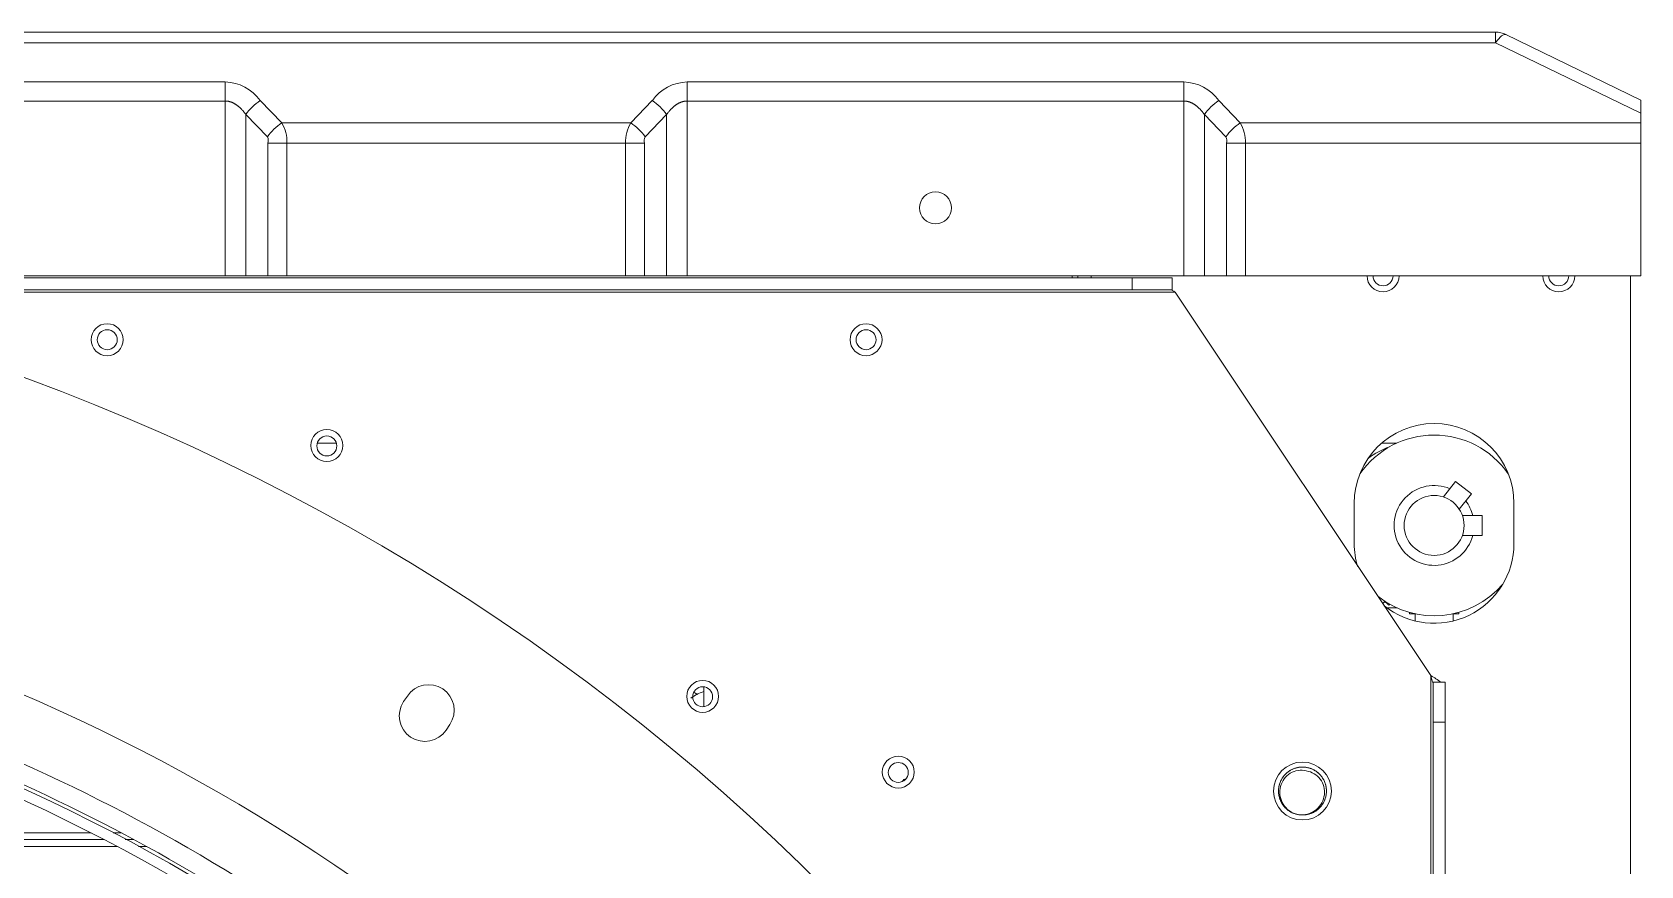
# Model space of a CAD drawing. Header units: millimetres. Extents: x 113490 to 142599, y -20467 to 115.
# Drawn here: x 129105.5 to 129508.2, y -9893.2 to -9684.5 of the extents above; entities that cross this region are included whole.
import ezdxf

# ---------------------------------------------------------------- set-up
doc = ezdxf.new("R2010")
doc.units = ezdxf.units.MM
doc.layers.add('DV3_0', color=7, linetype='Continuous')

msp = doc.modelspace()

# ---------------------------------------------------------------- linework, layer by layer
at = {"layer": 'DV3_0', "color": 7, "linetype": 'Continuous', "lineweight": 15}
for p, q in [((128356.62, -9684.49), (129471.86, -9684.49)), ((129474.48, -9685.09), (129508.24, -9701.49)), ((129508.24, -9701.49), (129508.24, -9704.81)), ((129508.24, -9701.49), (129508.24, -9704.81)), ((129508.24, -9707.21), (129508.24, -9704.81)), ((129508.24, -9707.21), (129508.24, -9704.81)), ((129508.24, -9707.21), (129508.24, -9712.24)), ((129508.24, -9707.21), (129508.24, -9712.24)), ((129508.24, -9745.49), (129508.24, -9712.24)), ((129508.24, -9745.49), (129508.24, -9712.24)), ((128447.58, -9745.99), (129380.9, -9745.99)), ((129153.8, -9745.49), (129029.48, -9745.49)), ((129158.96, -9745.49), (129153.8, -9745.49)), ((129158.96, -9745.49), (129164.49, -9745.49)), ((129169.26, -9745.49), (129164.49, -9745.49)), ((129169.26, -9745.49), (129254.02, -9745.49)), ((129258.79, -9745.49), (129254.02, -9745.49)), ((129258.79, -9745.49), (129264.31, -9745.49)), ((129269.48, -9745.49), (129264.31, -9745.49)), ((129393.8, -9745.49), (129269.48, -9745.49)), ((129365.84, -9745.49), (129365.84, -9745.99)), ((129380.9, -9748.99), (129380.9, -9745.99)), ((129380.9, -9745.99), (129390.9, -9745.99)), ((129390.9, -9745.99), (129390.9, -9748.99)), ((129398.96, -9745.49), (129393.8, -9745.49)), ((129398.96, -9745.49), (129404.49, -9745.49)), ((129409.26, -9745.49), (129404.49, -9745.49)), ((129409.26, -9745.49), (129508.24, -9745.49)), ((128447.58, -9748.99), (129380.9, -9748.99)), ((129390.9, -9748.99), (129380.9, -9748.99)), ((129390.9, -9748.99), (129390.9, -9749.17)), ((129455.64, -9845.59), (129391.64, -9749.59)), ((129181.63, -9787.36), (129176.85, -9787.36)), ((129447.18, -9787.36), (129443.4, -9787.36)), ((129461.86, -9796.98), (129458.84, -9800.87)), ((129461.86, -9796.98), (129465.81, -9800.04)), ((129436.48, -9802.49), (129436.48, -9812.49)), ((129462.79, -9803.93), (129465.81, -9800.04)), ((129476.48, -9812.49), (129476.48, -9802.49)), ((129468.48, -9805.49), (129463.55, -9805.49)), ((129468.48, -9805.49), (129468.48, -9810.49)), ((129463.55, -9810.49), (129468.48, -9810.49)), ((129443.62, -9827.56), (129444.19, -9826.99)), ((129444.18, -9826.98), (129445.18, -9827.98)), ((129445.18, -9827.98), (129445.43, -9827.74)), ((129444.66, -9828.62), (129447.18, -9828.62)), ((129450.32, -9829.77), (129450.32, -9830.12)), ((129451.75, -9830.12), (129450.32, -9830.12)), ((129451.72, -9830.12), (129451.72, -9831.92)), ((129462.64, -9830.12), (129461.21, -9830.12)), ((129461.24, -9831.92), (129461.24, -9830.12)), ((129462.64, -9830.12), (129462.64, -9829.77)), ((129456.06, -9847.26), (129455.64, -9845.59)), ((129456.06, -9847.26), (129456.24, -9847.26)), ((129456.24, -9857.26), (129456.24, -9847.26)), ((129456.24, -9847.26), (129459.24, -9847.26)), ((129459.24, -9847.26), (129459.24, -9857.26)), ((129199.4, -9850.7), (129198.45, -9852.11)), ((129273.63, -9848.41), (129273.63, -9853.37)), ((129209.09, -9859.23), (129210.04, -9857.81)), ((129456.24, -9857.26), (129456.24, -11851.51)), ((129459.24, -9857.26), (129456.24, -9857.26)), ((129459.24, -9857.26), (129459.24, -11851.51)), ((129040.76, -9886.59), (129123.37, -9886.59)), ((129128.74, -9886.59), (129130.86, -9886.59))]:
    msp.add_line(p, q, dxfattribs=at)
at = {"layer": 'DV3_0', "color": 7, "linetype": 'Continuous', "lineweight": 20}
for p, q in [((129471.86, -9684.49), (129471.86, -9687.14)), ((128356.62, -9687.14), (129471.86, -9687.14)), ((129471.86, -9687.14), (129508.24, -9704.81)), ((129153.8, -9696.95), (129029.48, -9696.95)), ((129153.8, -9701.73), (129153.8, -9696.95)), ((129269.48, -9696.95), (129393.8, -9696.95)), ((129269.48, -9696.95), (129269.48, -9701.73)), ((129393.8, -9696.95), (129393.8, -9701.73)), ((129153.8, -9701.73), (129029.48, -9701.73)), ((129153.8, -9745.49), (129153.8, -9701.73)), ((129167.93, -9707.21), (129162.54, -9701.62)), ((129255.35, -9707.21), (129260.73, -9701.62)), ((129269.48, -9701.73), (129393.8, -9701.73)), ((129269.48, -9745.49), (129269.48, -9701.73)), ((129393.8, -9745.49), (129393.8, -9701.73)), ((129402.54, -9701.62), (129407.93, -9707.21)), ((129158.96, -9745.49), (129158.96, -9705.11)), ((129164.35, -9710.7), (129158.96, -9705.11)), ((129258.93, -9710.7), (129264.31, -9705.11)), ((129264.31, -9745.49), (129264.31, -9705.11)), ((129398.96, -9705.11), (129404.35, -9710.7)), ((129398.96, -9745.49), (129398.96, -9705.11)), ((129255.35, -9707.21), (129167.93, -9707.21)), ((129508.24, -9707.21), (129407.93, -9707.21)), ((129164.49, -9712.24), (129169.26, -9712.24)), ((129164.49, -9745.49), (129164.49, -9712.24)), ((129254.02, -9712.24), (129169.26, -9712.24)), ((129169.26, -9745.49), (129169.26, -9712.24)), ((129254.02, -9745.49), (129254.02, -9712.24)), ((129254.02, -9712.24), (129258.79, -9712.24)), ((129258.79, -9745.49), (129258.79, -9712.24)), ((129409.26, -9712.24), (129404.49, -9712.24)), ((129404.49, -9712.24), (129404.49, -9745.49)), ((129508.24, -9712.24), (129409.26, -9712.24)), ((129409.26, -9712.24), (129409.26, -9745.49)), ((129367.31, -9745.99), (129367.31, -9745.49)), ((129370.63, -9745.99), (129370.63, -9745.49)), ((129505.64, -10374.49), (129505.64, -9745.49)), ((129505.64, -10374.49), (129505.64, -9745.49)), ((128436.84, -9749.59), (129391.64, -9749.59)), ((129455.64, -9845.59), (129455.64, -11865.47)), ((129041.71, -9884.99), (129120.26, -9884.99)), ((129125.71, -9884.99), (129127.86, -9884.99)), ((129126.8, -9888.39), (129039.69, -9888.39)), ((129134.17, -9888.39), (129132.08, -9888.39))]:
    msp.add_line(p, q, dxfattribs=at)
at = {"layer": 'DV3_0', "color": 7, "linetype": 'Continuous', "lineweight": 15}
for centre, radius in [((129331.64, -9728.49), 4), ((129124.24, -9761.49), 4), ((129124.25, -9761.49), 2.5), ((129314.24, -9761.49), 4), ((129314.25, -9761.49), 2.5), ((129179.24, -9787.99), 4), ((129179.24, -9788.09), 2.5), ((129456.48, -9807.99), 7.5), ((129273.34, -9850.79), 4), ((129273.34, -9850.89), 2.5), ((129322.32, -9869.74), 4), ((129322.32, -9869.84), 2.5), ((129423.52, -9874.49), 7.25)]:
    msp.add_circle(centre, radius, dxfattribs=at)
for centre, radius, start, end in [((129471.86, -9690.49), 6, 64.0935, 90), ((129443.69, -9745.49), 4, 180, 0), ((129443.69, -9745.49), 2.5, 180, 0), ((129487.69, -9745.49), 4, 180, 0), ((129487.69, -9745.49), 2.5, 180, 0), ((129388.36, -9754.47), 5.88, 56.0756, 64.4173), ((128914.24, -10288.99), 551.5, 15.4775, 74.5225), ((129456.48, -9802.49), 20, 0, 180), ((129456.48, -9807.99), 22.63, 34.9105, 145.1427), ((129456.48, -9807.99), 10, 66.6866, 345.5225), ((129456.48, -9807.99), 10, 14.4775, 37.7316), ((128914.24, -10288.99), 477.5, 46.9802, 133.0198), ((129456.48, -9812.49), 20, 180, 197.1139), ((129456.48, -9812.49), 20, 231.3142, 0), ((129456.48, -9807.99), 22.63, 231.3833, 319.4328), ((128914.24, -10288.99), 456, 45.9967, 135.345), ((128914.24, -10288.99), 453.5, 45.9921, 90), ((129204.72, -9854.26), 6.4, 326.25, 146.25), ((129445.92, -9863.19), 20.1, 52.3918, 61.0769), ((128914.24, -10288.99), 457, 46.1533, 71.5308), ((129203.77, -9855.67), 6.4, 146.25, 326.25), ((129423.52, -9874.49), 6, 244.8963, 262.5227)]:
    msp.add_arc(centre, radius, start, end, dxfattribs=at)
at = {"layer": 'DV3_0', "color": 7, "linetype": 'Continuous', "lineweight": 20}
for centre, radius, start, end in [((129153.55, -9707.93), 10.99, 35.0741, 88.685), ((129269.73, -9707.93), 10.99, 91.315, 144.9259), ((129393.55, -9707.93), 10.99, 35.0742, 88.685), ((129162.7, -9711.63), 1.89, 340.9987, 29.2464), ((129159.93, -9712.01), 9.33, 358.5724, 30.9701), ((129263.35, -9712.01), 9.33, 149.0311, 181.4263), ((129260.58, -9711.63), 1.89, 150.7558, 198.9991), ((129402.7, -9711.63), 1.89, 341.0011, 29.2441), ((129399.93, -9712.01), 9.33, 358.5734, 30.9691), ((128914.24, -10288.99), 461.75, 46.1456, 74.9574)]:
    msp.add_arc(centre, radius, start, end, dxfattribs=at)
for centre, major_axis, ratio, start_param, end_param in [((129471.86, -9690.49), (-2.62, -5.4), 0.282676, 3.141593, 4.185324), ((129451.04, -9807.99), (0, 20.63), 0.922201, 0.30733, 0.621493), ((129451.04, -9807.99), (0, 20.63), 0.922201, 2.763806, 2.796406)]:
    msp.add_ellipse(centre, major_axis=major_axis, ratio=ratio, start_param=start_param, end_param=end_param, dxfattribs=at)
at = {"layer": 'DV3_0', "color": 7, "linetype": 'Continuous', "lineweight": 15}
for centre, major_axis, ratio, start_param, end_param in [((129162.54, -9705.11), (-4.49, -4.33), 0.436952, 4.313983, 5.138233), ((129260.73, -9705.11), (-4.49, 4.33), 0.436952, 4.286545, 5.110795), ((129402.54, -9705.11), (4.49, 4.33), 0.436952, 1.172391, 1.99664), ((129167.93, -9710.7), (-4.49, -4.33), 0.436952, 4.313983, 5.138233), ((129255.35, -9710.7), (-4.49, 4.33), 0.436952, 4.286545, 5.110795), ((129407.93, -9710.7), (4.49, 4.33), 0.436952, 1.172391, 1.99664), ((129324.09, -9874.99), (0, -3.5), 0.386711, 3.073909, 3.755425)]:
    msp.add_ellipse(centre, major_axis=major_axis, ratio=ratio, start_param=start_param, end_param=end_param, dxfattribs=at)
at = {"layer": 'DV3_0', "color": 7, "linetype": 'Continuous', "lineweight": 20}
for points, knots in [([(129158.96, -9705.11), (129158.9, -9705.01), (129158.76, -9704.83), (129158.56, -9704.57), (129158.37, -9704.33), (129158.17, -9704.11), (129157.98, -9703.89), (129157.79, -9703.7), (129157.6, -9703.51), (129157.42, -9703.34), (129157.24, -9703.18), (129157.06, -9703.03), (129156.89, -9702.89), (129156.72, -9702.77), (129156.55, -9702.65), (129156.38, -9702.54), (129156.22, -9702.44), (129156.06, -9702.35), (129155.9, -9702.26), (129155.74, -9702.18), (129155.58, -9702.11), (129155.43, -9702.05), (129155.28, -9701.99), (129155.12, -9701.94), (129154.97, -9701.89), (129154.83, -9701.85), (129154.68, -9701.82), (129154.53, -9701.79), (129154.38, -9701.77), (129154.24, -9701.75), (129154.09, -9701.74), (129153.95, -9701.73), (129153.85, -9701.73), (129153.8, -9701.73)], [0, 0, 0, 0, 0.049761, 0.097511, 0.143355, 0.187397, 0.229741, 0.27049, 0.309741, 0.347591, 0.384133, 0.419456, 0.453643, 0.486777, 0.518934, 0.550188, 0.580608, 0.610261, 0.63921, 0.667514, 0.695232, 0.722417, 0.749122, 0.775397, 0.801291, 0.826849, 0.852118, 0.87714, 0.901959, 0.926615, 0.951152, 0.975613, 1, 1, 1, 1]), ([(129264.31, -9705.11), (129264.38, -9705.01), (129264.51, -9704.83), (129264.71, -9704.57), (129264.91, -9704.33), (129265.11, -9704.11), (129265.3, -9703.89), (129265.49, -9703.7), (129265.68, -9703.51), (129265.86, -9703.34), (129266.04, -9703.18), (129266.22, -9703.03), (129266.39, -9702.89), (129266.56, -9702.77), (129266.73, -9702.65), (129266.9, -9702.54), (129267.06, -9702.44), (129267.22, -9702.35), (129267.38, -9702.26), (129267.54, -9702.18), (129267.7, -9702.11), (129267.85, -9702.05), (129268, -9701.99), (129268.15, -9701.94), (129268.3, -9701.89), (129268.45, -9701.85), (129268.6, -9701.82), (129268.75, -9701.79), (129268.9, -9701.77), (129269.04, -9701.75), (129269.19, -9701.74), (129269.33, -9701.73), (129269.43, -9701.73), (129269.48, -9701.73)], [0, 0, 0, 0, 0.049763, 0.097515, 0.143361, 0.187404, 0.22975, 0.270499, 0.309752, 0.347603, 0.384146, 0.419469, 0.453658, 0.486792, 0.51895, 0.550205, 0.580625, 0.610279, 0.639228, 0.667533, 0.695251, 0.722437, 0.749143, 0.775418, 0.801312, 0.826872, 0.852141, 0.877163, 0.901984, 0.926638, 0.951182, 0.975637, 1, 1, 1, 1]), ([(129393.8, -9701.73), (129393.85, -9701.73), (129393.95, -9701.73), (129394.09, -9701.74), (129394.24, -9701.75), (129394.38, -9701.77), (129394.53, -9701.79), (129394.68, -9701.82), (129394.83, -9701.85), (129394.97, -9701.89), (129395.12, -9701.94), (129395.28, -9701.99), (129395.43, -9702.05), (129395.58, -9702.11), (129395.74, -9702.18), (129395.9, -9702.26), (129396.06, -9702.35), (129396.22, -9702.44), (129396.38, -9702.54), (129396.55, -9702.65), (129396.72, -9702.77), (129396.89, -9702.89), (129397.06, -9703.03), (129397.24, -9703.18), (129397.42, -9703.34), (129397.6, -9703.51), (129397.79, -9703.7), (129397.98, -9703.89), (129398.17, -9704.1), (129398.37, -9704.33), (129398.56, -9704.57), (129398.76, -9704.83), (129398.9, -9705.01), (129398.96, -9705.11)], [0, 0, 0, 0, 0.024411, 0.048865, 0.073398, 0.098052, 0.122868, 0.147887, 0.173153, 0.198708, 0.224599, 0.250871, 0.277573, 0.304754, 0.332468, 0.360769, 0.389714, 0.419362, 0.449778, 0.481027, 0.51318, 0.546308, 0.58049, 0.615807, 0.652342, 0.690186, 0.729429, 0.77017, 0.812504, 0.856543, 0.902362, 0.950108, 1, 1, 1, 1])]:
    msp.add_open_spline(points, degree=3, knots=knots, dxfattribs=at)
at = {"layer": 'DV3_0', "color": 7, "linetype": 'Continuous', "lineweight": 15}
for points in [[(129273.62, -9849.6), (129272.44, -9849.94), (129271.34, -9850.5), (129270.34, -9851.23)], [(129272.09, -9850.28), (129271.76, -9850.12), (129271.42, -9849.97), (129271.08, -9849.84)]]:
    msp.add_open_spline(points, degree=3, dxfattribs=at)
msp.add_rational_spline([(129417.73, -9876.04), (129417.83, -9876.42), (129417.98, -9876.79), (129419.31, -9879.99), (129422.74, -9880.44), (129426.18, -9880.89), (129428.28, -9878.14), (129430.39, -9875.39), (129429.06, -9872.19), (129427.74, -9868.99), (129424.3, -9868.54), (129420.87, -9868.09), (129418.76, -9870.84), (129416.65, -9873.59), (129417.98, -9876.79), (129419.31, -9879.99), (129422.74, -9880.44), (129426.18, -9880.89), (129428.28, -9878.14), (129430.39, -9875.39), (129429.06, -9872.19), (129427.74, -9868.99), (129424.3, -9868.54), (129420.87, -9868.09), (129418.76, -9870.84), (129416.65, -9873.59), (129417.98, -9876.79), (129418.87, -9878.94), (129420.98, -9879.92)], [0.969774284842, 0.982636880636, 1, 0.866025403784, 1, 0.866025403784, 1, 0.866025403784, 1, 0.866025403784, 1, 0.866025403784, 1, 0.866025403784, 1, 0.866025403784, 1, 0.866025403784, 1, 0.866025403784, 1, 0.866025403784, 1, 0.866025403784, 1, 0.866025403784, 1, 0.90591222949, 0.943976505854], degree=2, knots=[0.94314687, 0.94314687, 0.94314687, 0.94372108, 0.94372108, 0.9481517, 0.9481517, 0.95258231, 0.95258231, 0.95701293, 0.95701293, 0.96144354, 0.96144354, 0.96587416, 0.96587416, 0.97030477, 0.97030477, 0.97473539, 0.97473539, 0.979166, 0.979166, 0.98359662, 0.98359662, 0.98802723, 0.98802723, 0.99245785, 0.99245785, 0.99688846, 0.99688846, 1, 1, 1], dxfattribs=at)
for points in [[(129420.98, -9879.92), (129419.74, -9879.27), (129418.77, -9878.18), (129417.73, -9875.59), (129417.71, -9874.12), (129418.69, -9871.52), (129419.68, -9870.4), (129422.17, -9869.2), (129423.66, -9869.1), (129424.99, -9869.57)], [(129424.99, -9869.57), (129426.35, -9869.89), (129427.54, -9870.78), (129428.97, -9873.14), (129429.2, -9874.61), (129428.62, -9877.31), (129427.8, -9878.54), (129425.55, -9880.17), (129424.13, -9880.56), (129422.74, -9880.44)]]:
    msp.add_open_spline(points, degree=3, knots=[0, 0, 0, 0, 0.25, 0.25, 0.5, 0.5, 0.75, 0.75, 1, 1, 1, 1], dxfattribs=at)

doc.saveas('drawing.dxf')
